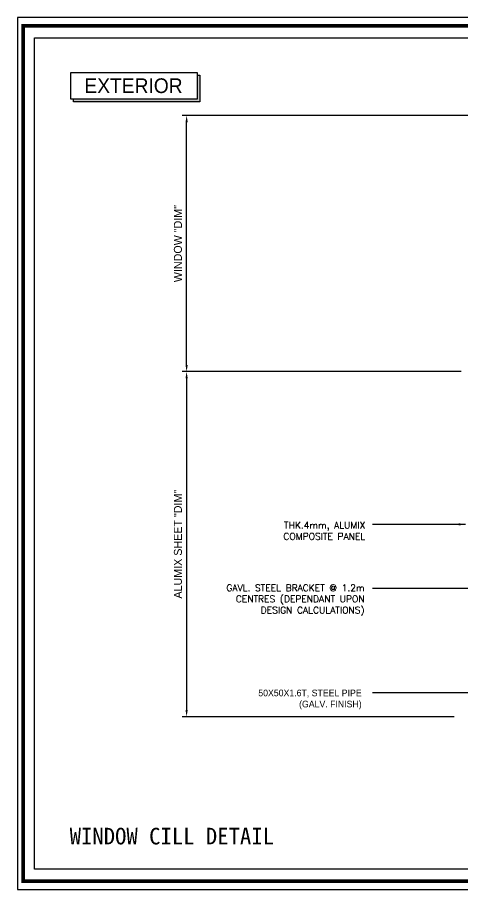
# Model space of a CAD drawing. Header units: millimetres. Extents: x 7297 to 60227, y -7497 to 19324.
# Drawn here: x 21964 to 22364, y 9646 to 10431 of the extents above; entities that cross this region are included whole.
import ezdxf

# ---------------------------------------------------------------- set-up
doc = ezdxf.new("R2010")
doc.units = ezdxf.units.MM
for name, color, linetype in [('NS_COL_MAGENTA', 6, 'Continuous'), ('NS_DIM', 1, 'Continuous'), ('NS_FORM', 7, 'Continuous'), ('NS_TEXT', 2, 'Continuous'), ('NS_TEXT_TITLE', 141, 'Continuous')]:
    doc.layers.add(name, color=color, linetype=linetype)
doc.styles.add('Expo M', font='Expo M.ttf')
doc.styles.add('HY울릉도L', font='')
doc.styles.add('style1', font='simplex.shx')
doc.styles.get('HY울릉도L').set_extended_font_data('Dotum')
doc.dimstyles.new('N-SPACE', dxfattribs={"dimscale": 4, "dimtxt": 1.8, "dimasz": 1.5, "dimexe": 1, "dimexo": 1, "dimgap": 1, "dimtad": 1, "dimtoh": 1, "dimdec": 1, "dimzin": 1, "dimdsep": 46, "dimtxsty": 'Expo M', "dimcen": 2, "dimclrd": 1, "dimclre": 1, "dimclrt": 2, "dimadec": 1, "dimazin": 0, "dimtfac": 1, "dimtdec": 1, "dimtix": 1, "dimtmove": 1, "dimatfit": 3, "dimfxl": 1, "dimtolj": 1, "dimtzin": 1, "dimarcsym": 0})

# ---------------------------------------------------------------- blocks, each defined once
blk = doc.blocks.new('AL-TEMPLATE')
at = {"color": 7, "ltscale": 2}
blk.add_lwpolyline([(1972.34, 1515.25), (1972.34, 921.25), (2812.34, 921.25), (2812.34, 1515.25)], close=True, dxfattribs=at)
at = {"color": 8, "const_width": 2.5}
blk.add_lwpolyline([(1976.34, 1509.45), (2808.34, 1509.45), (2808.34, 927.05), (1976.34, 927.05)], close=True, dxfattribs=at)
at = {"color": 9}
blk.add_lwpolyline([(1984.07, 1501.32), (2709.08, 1501.32), (2709.08, 935.18), (1984.07, 935.18)], close=True, dxfattribs=at)
blk = doc.blocks.new('*D378')
at = {"layer": 'NS_DIM', "color": 1, "lineweight": -2, "transparency": 16777216}
for p, q in [((22357.23, 10112.06), (22111.74, 10112.06)), ((22115.74, 10106.06), (22115.74, 9807.84)), ((22356.39, 9801.84), (22111.74, 9801.84))]:
    blk.add_line(p, q, dxfattribs=at)
at = {"layer": 'NS_DIM', "color": 1, "transparency": 16777216}
for points in [[(22114.74, 10106.06), (22116.74, 10106.06), (22115.74, 10112.06)], [(22114.74, 9807.84), (22116.74, 9807.84), (22115.74, 9801.84)]]:
    blk.add_solid(points, dxfattribs=at)
at = {"layer": 'NS_DIM', "color": 2, "transparency": 16777216, "insert": (22107.95, 9956.95), "char_height": 7.2, "attachment_point": 5, "rotation": 90, "style": 'Expo M'}
blk.add_mtext('\\A1;ALUMIX SHEET "DIM"', dxfattribs=at)
blk = doc.blocks.new('*D377')
at = {"layer": 'NS_DIM', "color": 1, "lineweight": -2, "transparency": 16777216}
for p, q in [((22466.45, 10342.34), (22111.74, 10342.34)), ((22115.74, 10118.06), (22115.74, 10336.34)), ((22362.45, 10112.06), (22111.74, 10112.06))]:
    blk.add_line(p, q, dxfattribs=at)
at = {"layer": 'NS_DIM', "color": 1, "transparency": 16777216}
for points in [[(22114.74, 10336.34), (22116.74, 10336.34), (22115.74, 10342.34)], [(22114.74, 10118.06), (22116.74, 10118.06), (22115.74, 10112.06)]]:
    blk.add_solid(points, dxfattribs=at)
at = {"layer": 'NS_DIM', "color": 2, "transparency": 16777216, "insert": (22107.96, 10227.2), "char_height": 7.2, "attachment_point": 5, "rotation": 90, "style": 'Expo M'}
blk.add_mtext('\\A1;WINDOW "DIM"', dxfattribs=at)

msp = doc.modelspace()

# ---------------------------------------------------------------- hatches: boundary and pattern name
at = {"layer": 'NS_COL_MAGENTA'}
msp.add_hatch(color=256, dxfattribs=at).paths.add_polyline_path([(22127.57, 10378.59), (22125.17, 10378.59), (22125.17, 10357.06), (22014.14, 10357.06), (22014.14, 10354.5), (22127.57, 10354.5)])

# ---------------------------------------------------------------- linework, layer by layer
msp.add_lwpolyline([(22011.74, 10381.15), (22125.17, 10381.15), (22125.17, 10357.06), (22011.74, 10357.06)], close=True, dxfattribs=at)
msp.add_lwpolyline([(22125.17, 10378.59), (22127.57, 10378.59), (22127.57, 10354.5), (22014.14, 10354.5), (22014.14, 10357.06)], dxfattribs=at)

# ---------------------------------------------------------------- block references
at = {"layer": 'NS_FORM', "xscale": 1.32, "yscale": 1.32, "zscale": 1.32}
msp.add_blockref('AL-TEMPLATE', (19360.14, 8430.39), dxfattribs=at)

# ---------------------------------------------------------------- texts
at = {"layer": 'NS_TEXT', "char_height": 6, "style": 'style1'}
for s, insert, width, attachment_point in [('\\pxqr;THK.4mm, ALUMIX \\PCOMPOSITE PANEL', (22276.33, 9977), 181.6972, 3), ('\\pxqr;GAVL. STEEL BRACKET @ 1.2m CENTRES (DEPENDANT UPON DESIGN CALCULATIONS)', (22128.05, 9920.7), 147.6327, 1), ('{\\fHY울릉도L|b0|i0|c129|p18;50X50X1.6T, STEEL PIPE \\P(GALV. FINISH)}', (22273.11, 9826.22), 168.5268, 3)]:
    msp.add_mtext(s, dxfattribs=dict(at, insert=insert, width=width, attachment_point=attachment_point))
at = {"layer": 'NS_TEXT_TITLE', "style": 'HY울릉도L'}
msp.add_text('EXTERIOR', height=13.2, dxfattribs=at).set_placement((22023.86, 10362.56))
at = {"layer": 'NS_TEXT_TITLE'}
msp.add_text('WINDOW CILL DETAIL', height=15, dxfattribs=at).set_placement((22010.59, 9686.99))

# ---------------------------------------------------------------- dimensions: what is measured, and where the dimension line sits
at = {"layer": 'NS_DIM'}
for base, p1, p2, angle, text, picture, middle in [((22115.74, 10342.34), (22366.45, 10112.06), (22470.45, 10342.34), 90, 'WINDOW "DIM"', '*D377', (22107.96, 10227.2)), ((22115.74, 9801.84), (22361.23, 10112.06), (22360.39, 9801.84), 270, 'ALUMIX SHEET "DIM"', '*D378', (22107.95, 9956.95))]:
    dim = msp.add_linear_dim(base=base, p1=p1, p2=p2, angle=angle, text=text, dimstyle='N-SPACE', dxfattribs=at)
    dim.commit()
    dim.dimension.update_dxf_attribs({"geometry": picture, "text_midpoint": middle})

# ---------------------------------------------------------------- leaders
for points in [[(22366.45, 9974.77), (22282.92, 9974.77)], [(22429.48, 9917.11), (22282.92, 9917.11)], [(22416.2, 9823.23), (22282.92, 9823.23)]]:
    msp.add_leader(points, dimstyle='N-SPACE', dxfattribs=at)

doc.saveas('drawing.dxf')
